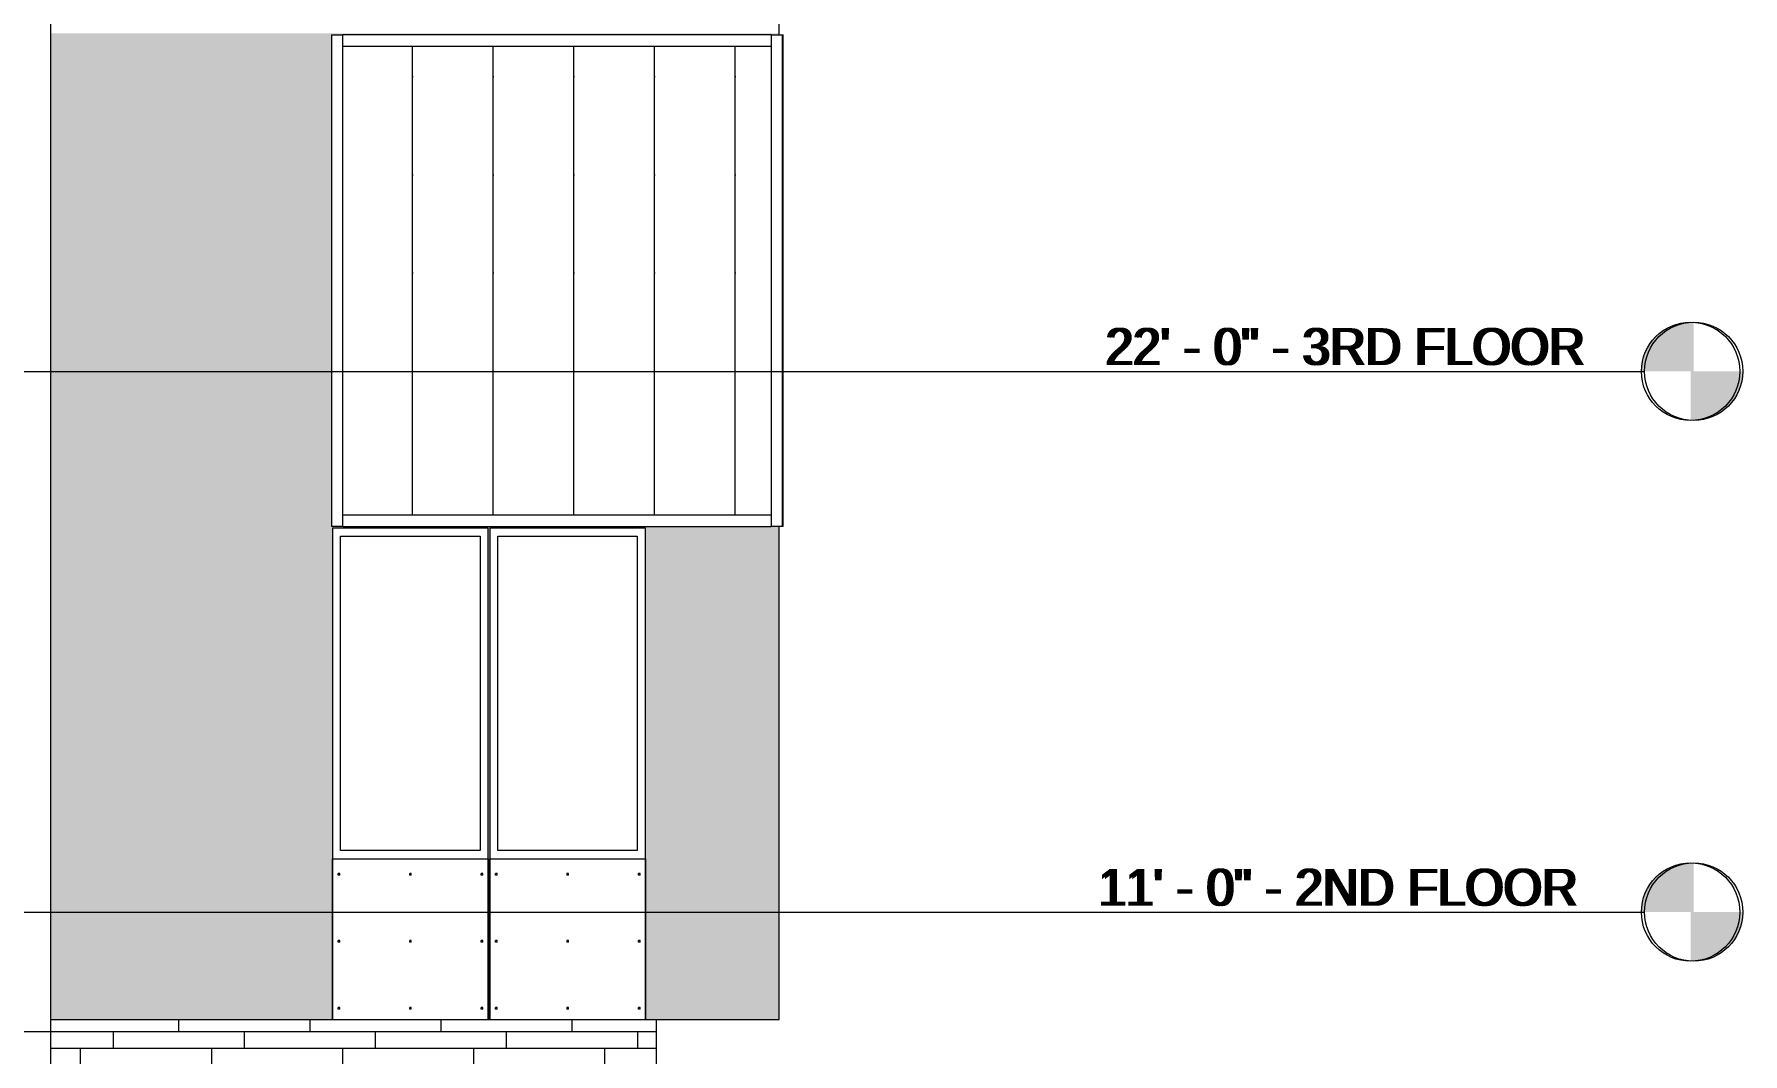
# Model space of a CAD drawing. Header units: inches. Extents: x -4169 to 1533, y -251 to 585.
# Drawn here: x -2249.7 to -1832.7, y 97.4 to 346.3 of the extents above; entities that cross this region are included whole.
import ezdxf

# ---------------------------------------------------------------- set-up
doc = ezdxf.new("R2010")
doc.units = ezdxf.units.IN
doc.header["$MEASUREMENT"] = 0
doc.linetypes.add('Grid Line 1_2_', pattern=[0.875, 0.5, -0.125, 0.125, -0.125])
for name, color, linetype, lineweight in [('0-1', 7, 'Continuous', 5), ('0-2', 165, 'Continuous', 5), ('A-FLOR-LEVL', 51, 'Continuous', 9), ('A-FLOR-LEVL-1', 51, 'Grid Line 1_2_', 9), ('A-FLOR-LEVL-2', 147, 'Continuous', 9), ('A-GENM', 5, 'Continuous', 9), ('A-GLAZ-CWMG', 51, 'Continuous', 9), ('A-WALL', 113, 'Continuous', 13), ('A-WALL-PATT-1', 111, 'Continuous', 9)]:
    doc.layers.add(name, color=color, linetype=linetype, lineweight=lineweight)
doc.styles.add('Century Gothic', font='ufonts.com_century-gothic.ttf', dxfattribs={"height": 9})

# ---------------------------------------------------------------- blocks, each defined once
blk = doc.blocks.new('Level - Level Head - Circle-V48-BUILDING ELEVATION - WEST')
at = {"layer": 'A-FLOR-LEVL'}
h = blk.add_hatch(color=256, dxfattribs=at)
edge = h.paths.add_edge_path(flags=0)
edge.add_line((-1844.66, 0), (-1856.66, 0))
edge.add_arc((-1844.66, 0), 12, 90, 180, ccw=False)
edge.add_line((-1844.66, 12), (-1844.66, 0))
h = blk.add_hatch(color=256, dxfattribs=at)
edge = h.paths.add_edge_path(flags=0)
edge.add_line((-1844.66, -12), (-1844.66, 0))
edge.add_line((-1844.66, 0), (-1832.66, 0))
edge.add_arc((-1844.66, 0), 12, 270, 360, ccw=False)
at = {"layer": 'A-FLOR-LEVL-2'}
blk.add_circle((-1844.66, 0), 12, dxfattribs=at)
blk = doc.blocks.new('CTR - 2nd Phase_rvt-1-BUILDING ELEVATION - WEST')
at = {"layer": 'A-FLOR-LEVL-1'}
for p, q in [((-4168.71, 264), (-1856.66, 264)), ((-4168.71, 132), (-1856.66, 132))]:
    blk.add_line(p, q, dxfattribs=at)
at = {"layer": '0-2'}
for p in [(0, 264), (0, 132)]:
    blk.add_blockref('Level - Level Head - Circle-V48-BUILDING ELEVATION - WEST', p, dxfattribs=at)
at = {"layer": 'A-FLOR-LEVL', "char_height": 9, "attachment_point": 1, "style": 'Century Gothic'}
for s, insert, width in [('22\' - 0" - 3RD FLOOR', (-1987.78, 274.55), 145.137), ('11\' - 0" - 2ND FLOOR', (-1989.52, 142.55), 147.258)]:
    blk.add_mtext(s, dxfattribs=dict(at, insert=insert, width=width))
blk = doc.blocks.new('CTR - 1st Phase - Common Walls_rvt-1-BUILDING ELEVATION - WEST')
at = {"layer": 'A-FLOR-LEVL-1'}
for p, q in [((-4168.71, 264), (-1856.66, 264)), ((-4168.71, 132), (-1856.66, 132))]:
    blk.add_line(p, q, dxfattribs=at)
at = {"layer": '0-2'}
for p in [(0, 264), (0, 132)]:
    blk.add_blockref('Level - Level Head - Circle-V48-BUILDING ELEVATION - WEST', p, dxfattribs=at)
at = {"layer": 'A-FLOR-LEVL', "char_height": 9, "attachment_point": 1, "style": 'Century Gothic'}
for s, insert, width in [('22\' - 0" - 3RD FLOOR', (-1987.78, 274.55), 145.137), ('11\' - 0" - 2ND FLOOR', (-1989.52, 142.55), 147.258)]:
    blk.add_mtext(s, dxfattribs=dict(at, insert=insert, width=width))
blk = doc.blocks.new('Rectangular Mullion - Profile_Polycarbonate_Upper and left-1940140-BUILDING ELEVATION - WEST')
at = {"layer": 'A-GLAZ-CWMG'}
for p, q in [((-2174.37, 343.38), (-2174.37, 346.12)), ((-2069.86, 346.12), (-2174.37, 346.12)), ((-2174.37, 343.38), (-2069.86, 343.38)), ((-2069.86, 346.12), (-2069.86, 343.38))]:
    blk.add_line(p, q, dxfattribs=at)
blk = doc.blocks.new('Rectangular Mullion - Profile_Polycarbonate_Lower-1940141-BUILDING ELEVATION - WEST')
at = {"layer": 'A-GLAZ-CWMG'}
for p, q in [((-2174.37, 226.12), (-2174.37, 228.87)), ((-2069.86, 228.87), (-2174.37, 228.87)), ((-2174.37, 226.12), (-2069.86, 226.12)), ((-2069.86, 228.87), (-2069.86, 226.12))]:
    blk.add_line(p, q, dxfattribs=at)
blk = doc.blocks.new('Rectangular Mullion - Profile_Polycarbonate_Upper and left-1739822-BUILDING ELEVATION - WEST')
at = {"layer": 'A-GLAZ-CWMG'}
for p, q in [((-2069.86, 346.12), (-2067.11, 346.12)), ((-2069.86, 346.12), (-2069.86, 226.12)), ((-2067.11, 226.12), (-2067.11, 346.12)), ((-2067.11, 226.12), (-2069.86, 226.12))]:
    blk.add_line(p, q, dxfattribs=at)
blk = doc.blocks.new('Rectangular Mullion - Profile_Polycarbonate_right-1739823-BUILDING ELEVATION - WEST')
at = {"layer": 'A-GLAZ-CWMG'}
for p, q in [((-2177.12, 346.12), (-2174.37, 346.12)), ((-2177.12, 346.12), (-2177.12, 226.12)), ((-2174.37, 226.12), (-2174.37, 346.12)), ((-2174.37, 226.12), (-2177.12, 226.12))]:
    blk.add_line(p, q, dxfattribs=at)
blk = doc.blocks.new('_THE_ WINDOW _ DOOR - Window - 2nd _ 3rd Floors-1942383-BUILDING ELEVATION - WEST')
at = {"layer": 'A-GENM'}
h = blk.add_hatch(dxfattribs=at)
h.set_pattern_fill('FP_15', color=256, style=0, pattern_type=2)
h.set_pattern_definition([(180, (-2409.08, 283.55), (38.4, 120.38), [0.392, -38.007]), (180, (-2409.08, 283.95), (38.4, 120.38), [0.392, -38.007]), (180, (-2409.08, 299.91), (38.4, 120.38), [0.392, -38.007]), (180, (-2409.08, 300.3), (38.4, 120.38), [0.392, -38.007]), (180, (-2409.08, 316.27), (38.4, 120.38), [0.392, -38.007]), (180, (-2409.08, 316.66), (38.4, 120.38), [0.392, -38.007]), (180, (-2409.08, 332.62), (38.4, 120.38), [0.392, -38.007]), (180, (-2409.08, 333.02), (38.4, 120.38), [0.392, -38.007]), (180, (-2409.08, 348.98), (38.4, 120.38), [0.392, -38.007]), (180, (-2409.08, 349.38), (38.4, 120.38), [0.392, -38.007]), (180, (-2409.08, 365.34), (38.4, 120.38), [0.392, -38.007]), (180, (-2409.08, 365.73), (38.4, 120.375), [0.392, -38.007]), (180, (-2409.08, 381.7), (38.4, 120.375), [0.392, -38.007]), (180, (-2409.08, 382.09), (38.4, 120.375), [0.392, -38.007]), (180, (-2409.08, 398.05), (38.4, 120.375), [0.392, -38.007]), (180, (-2409.08, 398.45), (38.4, 120.375), [0.392, -38.007]), (180, (-2426.53, 283.55), (38.4, 120.38), [0.392, -38.007]), (180, (-2426.53, 283.95), (38.4, 120.38), [0.392, -38.007]), (180, (-2426.53, 299.91), (38.4, 120.38), [0.392, -38.007]), (180, (-2426.53, 300.3), (38.4, 120.38), [0.392, -38.007]), (180, (-2426.53, 316.27), (38.4, 120.38), [0.392, -38.007]), (180, (-2426.53, 316.66), (38.4, 120.38), [0.392, -38.007]), (180, (-2426.53, 332.62), (38.4, 120.38), [0.392, -38.007]), (180, (-2426.53, 333.02), (38.4, 120.38), [0.392, -38.007]), (180, (-2426.53, 348.98), (38.4, 120.38), [0.392, -38.007]), (180, (-2426.53, 349.38), (38.4, 120.38), [0.392, -38.007]), (180, (-2426.53, 365.34), (38.4, 120.375), [0.392, -38.007]), (180, (-2426.53, 365.73), (38.4, 120.375), [0.392, -38.007]), (180, (-2426.53, 381.7), (38.4, 120.375), [0.392, -38.007]), (180, (-2426.53, 382.09), (38.4, 120.375), [0.392, -38.007]), (180, (-2426.53, 398.05), (38.4, 120.375), [0.392, -38.007]), (180, (-2426.53, 398.45), (38.4, 120.375), [0.392, -38.007]), (180, (-2443.98, 283.55), (38.4, 120.38), [0.392, -38.007]), (180, (-2443.98, 283.95), (38.4, 120.38), [0.392, -38.007]), (180, (-2443.98, 299.91), (38.4, 120.38), [0.392, -38.007]), (180, (-2443.98, 300.3), (38.4, 120.38), [0.392, -38.007]), (180, (-2443.98, 316.27), (38.4, 120.38), [0.392, -38.007]), (180, (-2443.98, 316.66), (38.4, 120.38), [0.392, -38.007]), (180, (-2443.98, 332.62), (38.4, 120.38), [0.392, -38.007]), (180, (-2443.98, 333.02), (38.4, 120.38), [0.392, -38.007]), (180, (-2443.98, 348.98), (38.4, 120.38), [0.392, -38.007]), (180, (-2443.98, 349.38), (38.4, 120.38), [0.392, -38.007]), (180, (-2443.98, 365.34), (38.4, 120.375), [0.392, -38.007]), (180, (-2443.98, 365.73), (38.4, 120.375), [0.392, -38.007]), (180, (-2443.98, 381.7), (38.4, 120.375), [0.392, -38.007]), (180, (-2443.98, 382.09), (38.4, 120.375), [0.392, -38.007]), (180, (-2443.98, 398.05), (38.4, 120.375), [0.392, -38.007]), (180, (-2443.98, 398.45), (38.4, 120.375), [0.392, -38.007]), (90, (-2407.336, 281), (38.4, -2e-15), [120, -0.375]), (90, (-2407.71, 281), (38.4, -2e-15), [120, -0.375]), (90, (-2409.077, 283.554), (38.4, -2e-15), [0.392, -119.982]), (90, (-2409.077, 299.91), (38.4, -2e-15), [0.392, -119.982]), (90, (-2409.077, 316.268), (38.4, -2e-15), [0.392, -119.982]), (90, (-2409.077, 332.625), (38.4, -2e-15), [0.392, -119.982]), (90, (-2409.077, 348.982), (38.4, -2e-15), [0.392, -119.982]), (90, (-2409.077, 365.34), (38.4, -2e-15), [0.392, -119.982]), (90, (-2409.077, 381.697), (38.4, -2e-15), [0.393, -119.983]), (90, (-2409.077, 398.054), (38.4, -2e-15), [0.392, -119.982]), (90, (-2409.47, 283.554), (38.4, -2e-15), [0.392, -119.982]), (90, (-2409.47, 299.91), (38.4, -2e-15), [0.392, -119.982]), (90, (-2409.47, 316.268), (38.4, -2e-15), [0.392, -119.982]), (90, (-2409.47, 332.625), (38.4, -2e-15), [0.392, -119.982]), (90, (-2409.47, 348.982), (38.4, -2e-15), [0.392, -119.982]), (90, (-2409.47, 365.34), (38.4, -2e-15), [0.392, -119.982]), (90, (-2409.47, 381.697), (38.4, -2e-15), [0.393, -119.983]), (90, (-2409.47, 398.054), (38.4, -2e-15), [0.392, -119.982]), (90, (-2426.527, 283.554), (38.4, -2e-15), [0.392, -119.982]), (90, (-2426.527, 299.91), (38.4, -2e-15), [0.392, -119.982]), (90, (-2426.527, 316.268), (38.4, -2e-15), [0.392, -119.982]), (90, (-2426.527, 332.625), (38.4, -2e-15), [0.392, -119.982]), (90, (-2426.527, 348.982), (38.4, -2e-15), [0.392, -119.982]), (90, (-2426.527, 365.34), (38.4, -2e-15), [0.392, -119.982]), (90, (-2426.527, 381.697), (38.4, -2e-15), [0.393, -119.983]), (90, (-2426.527, 398.054), (38.4, -2e-15), [0.392, -119.982]), (90, (-2426.92, 283.554), (38.4, -2e-15), [0.392, -119.982]), (90, (-2426.92, 299.91), (38.4, -2e-15), [0.392, -119.982]), (90, (-2426.92, 316.268), (38.4, -2e-15), [0.392, -119.982]), (90, (-2426.92, 332.625), (38.4, -2e-15), [0.392, -119.982]), (90, (-2426.92, 348.982), (38.4, -2e-15), [0.392, -119.982]), (90, (-2426.92, 365.34), (38.4, -2e-15), [0.392, -119.982]), (90, (-2426.92, 381.697), (38.4, -2e-15), [0.393, -119.983]), (90, (-2426.92, 398.054), (38.4, -2e-15), [0.392, -119.982]), (90, (-2443.977, 283.554), (38.4, -2e-15), [0.392, -119.982]), (90, (-2443.977, 299.91), (38.4, -2e-15), [0.392, -119.982]), (90, (-2443.977, 316.268), (38.4, -2e-15), [0.392, -119.982]), (90, (-2443.977, 332.625), (38.4, -2e-15), [0.392, -119.982]), (90, (-2443.977, 348.982), (38.4, -2e-15), [0.392, -119.982]), (90, (-2443.977, 365.34), (38.4, -2e-15), [0.392, -119.982]), (90, (-2443.977, 381.697), (38.4, -2e-15), [0.393, -119.983]), (90, (-2443.977, 398.054), (38.4, -2e-15), [0.392, -119.982]), (90, (-2444.37, 283.554), (38.4, -2e-15), [0.392, -119.982]), (90, (-2444.37, 299.91), (38.4, -2e-15), [0.392, -119.982]), (90, (-2444.37, 316.268), (38.4, -2e-15), [0.392, -119.982]), (90, (-2444.37, 332.625), (38.4, -2e-15), [0.392, -119.982]), (90, (-2444.37, 348.982), (38.4, -2e-15), [0.392, -119.982]), (90, (-2444.37, 365.34), (38.4, -2e-15), [0.392, -119.982]), (90, (-2444.37, 381.697), (38.4, -2e-15), [0.393, -119.983]), (90, (-2444.37, 398.054), (38.4, -2e-15), [0.392, -119.982]), (0, (-2445.74, 280.62), (38.4, 120.38), [38.025, -0.375]), (0, (-2445.74, 281), (38.4, 120.38), [38.025, -0.375])])
h.paths.add_polyline_path([(-2405.34, 226.12), (-2369.31, 226.12), (-2369.31, 265.37), (-2407.34, 265.37), (-2407.34, 226.12)], flags=0)
for p, q in [((-2407.34, 346.12), (-2407.34, 265.37)), ((-2369.31, 346.12), (-2407.34, 346.12)), ((-2405.34, 344.12), (-2371.31, 344.12)), ((-2405.34, 267.37), (-2405.34, 344.12)), ((-2371.31, 344.12), (-2371.31, 267.37)), ((-2369.31, 265.37), (-2369.31, 346.12)), ((-2371.31, 267.37), (-2405.34, 267.37)), ((-2407.34, 265.37), (-2407.34, 226.12)), ((-2407.34, 265.37), (-2369.31, 265.37)), ((-2369.31, 226.12), (-2369.31, 265.37)), ((-2407.34, 226.12), (-2369.31, 226.12))]:
    blk.add_line(p, q, dxfattribs=at)
blk = doc.blocks.new('077123 - Manufactured Gutters and Downspouts - 077123 - Manufactured Gutters and Downspouts-V14-BUILDING ELEVATION - WEST')
at = {"layer": 'A-GENM'}
for p, q in [((-2226.56, 413.51), (-2205.05, 413.51)), ((-2226.56, 413.51), (-2226.56, 395.11)), ((-2205.05, 413.51), (-2205.05, 395.11)), ((-2226.56, 395.11), (-2223.21, 384.1)), ((-2205.05, 395.11), (-2226.56, 395.11)), ((-2205.05, 395.11), (-2208.4, 384.1)), ((-2208.4, 384.1), (-2223.21, 384.1)), ((-2219.81, 384.1), (-2219.81, 371.1)), ((-2211.81, 365.5), (-2211.81, 384.1)), ((-2219.81, 371.1), (-2253.74, 358.75)), ((-2245.74, 353.15), (-2211.81, 365.5)), ((-2253.74, 358.75), (-2253.74, 353.15)), ((-2253.74, 102.78), (-2253.74, 353.15)), ((-2245.74, 353.15), (-2253.74, 353.15)), ((-2253.74, 353.15), (-2245.74, 353.15)), ((-2245.74, 353.15), (-2245.74, 102.78)), ((-2253.74, 91.91), (-2253.74, 102.78)), ((-2245.74, 102.78), (-2253.74, 102.78)), ((-2245.74, 102.78), (-2245.74, 91.91)), ((-2253.74, 36), (-2253.74, 91.91)), ((-2245.74, 91.91), (-2253.74, 91.91)), ((-2245.74, 91.91), (-2245.74, 36))]:
    blk.add_line(p, q, dxfattribs=at)
blk = doc.blocks.new('Rectangular Mullion - Profile_Polycarbonate_Upper and left-1741240-BUILDING ELEVATION - WEST')
at = {"layer": 'A-GLAZ-CWMG'}
for p, q in [((-2067.11, 346.12), (-2066.92, 346.12)), ((-2066.92, 226.12), (-2066.92, 346.12)), ((-2066.92, 226.12), (-2067.11, 226.12))]:
    blk.add_line(p, q, dxfattribs=at)
blk = doc.blocks.new('Level - Level Head - Circle-50818-BUILDING ELEVATION - WEST')
at = {"layer": 'A-FLOR-LEVL'}
h = blk.add_hatch(color=256, dxfattribs=at)
edge = h.paths.add_edge_path(flags=0)
edge.add_line((-1845.41, 0), (-1857.41, 0))
edge.add_arc((-1845.41, 0), 12, 90, 180, ccw=False)
edge.add_line((-1845.41, 12), (-1845.41, 0))
h = blk.add_hatch(color=256, dxfattribs=at)
edge = h.paths.add_edge_path(flags=0)
edge.add_line((-1845.41, -12), (-1845.41, 0))
edge.add_line((-1845.41, 0), (-1833.41, 0))
edge.add_arc((-1845.41, 0), 12, 270, 360, ccw=False)
blk.add_circle((-1845.41, 0), 12, dxfattribs=at)

msp = doc.modelspace()

# ---------------------------------------------------------------- hatches: boundary and pattern name
at = {"layer": 'A-WALL-PATT-1'}
h = msp.add_hatch(dxfattribs=at)
h.set_pattern_fill('FP_1', color=256, style=0, pattern_type=2)
h.set_pattern_definition([(0, (-3865.17, 108.3), (-38.4, 120.375), [0.392, -38.007]), (0, (-3865.17, 108.7), (-38.4, 120.375), [0.392, -38.007]), (0, (-3865.17, 124.66), (-38.4, 120.375), [0.392, -38.007]), (0, (-3865.17, 125.05), (-38.4, 120.375), [0.392, -38.007]), (0, (-3865.17, 141.02), (-38.4, 120.375), [0.392, -38.007]), (0, (-3865.17, 141.41), (-38.4, 120.375), [0.392, -38.007]), (0, (-3865.17, 157.38), (-38.4, 120.375), [0.392, -38.007]), (0, (-3865.17, 157.77), (-38.4, 120.375), [0.392, -38.007]), (0, (-3865.17, 173.73), (-38.4, 120.375), [0.392, -38.007]), (0, (-3865.17, 174.12), (-38.4, 120.375), [0.392, -38.007]), (0, (-3865.17, 190.09), (-38.4, 120.375), [0.392, -38.007]), (0, (-3865.17, 190.48), (-38.4, 120.375), [0.392, -38.007]), (0, (-3865.17, 206.45), (-38.4, 120.375), [0.392, -38.007]), (0, (-3865.17, 206.84), (-38.4, 120.375), [0.392, -38.007]), (0, (-3865.17, 222.8), (-38.4, 120.375), [0.392, -38.007]), (0, (-3865.17, 223.2), (-38.4, 120.375), [0.392, -38.007]), (0, (-3847.72, 108.3), (-38.4, 120.375), [0.392, -38.007]), (0, (-3847.72, 108.7), (-38.4, 120.375), [0.392, -38.007]), (0, (-3847.72, 124.66), (-38.4, 120.375), [0.392, -38.007]), (0, (-3847.72, 125.05), (-38.4, 120.375), [0.392, -38.007]), (0, (-3847.72, 141.02), (-38.4, 120.375), [0.392, -38.007]), (0, (-3847.72, 141.41), (-38.4, 120.375), [0.392, -38.007]), (0, (-3847.72, 157.38), (-38.4, 120.375), [0.392, -38.007]), (0, (-3847.72, 157.77), (-38.4, 120.375), [0.392, -38.007]), (0, (-3847.72, 173.73), (-38.4, 120.375), [0.392, -38.007]), (0, (-3847.72, 174.12), (-38.4, 120.375), [0.392, -38.007]), (0, (-3847.72, 190.09), (-38.4, 120.375), [0.392, -38.007]), (0, (-3847.72, 190.48), (-38.4, 120.375), [0.392, -38.007]), (0, (-3847.72, 206.45), (-38.4, 120.375), [0.392, -38.007]), (0, (-3847.72, 206.84), (-38.4, 120.375), [0.392, -38.007]), (0, (-3847.72, 222.8), (-38.4, 120.375), [0.392, -38.007]), (0, (-3847.72, 223.2), (-38.4, 120.375), [0.392, -38.007]), (0, (-3830.27, 108.3), (-38.4, 120.375), [0.392, -38.007]), (0, (-3830.27, 108.7), (-38.4, 120.375), [0.392, -38.007]), (0, (-3830.27, 124.66), (-38.4, 120.375), [0.392, -38.007]), (0, (-3830.27, 125.05), (-38.4, 120.375), [0.392, -38.007]), (0, (-3830.27, 141.02), (-38.4, 120.375), [0.392, -38.007]), (0, (-3830.27, 141.41), (-38.4, 120.375), [0.392, -38.007]), (0, (-3830.27, 157.38), (-38.4, 120.375), [0.392, -38.007]), (0, (-3830.27, 157.77), (-38.4, 120.375), [0.392, -38.007]), (0, (-3830.27, 173.73), (-38.4, 120.375), [0.392, -38.007]), (0, (-3830.27, 174.12), (-38.4, 120.375), [0.392, -38.007]), (0, (-3830.27, 190.09), (-38.4, 120.375), [0.392, -38.007]), (0, (-3830.27, 190.48), (-38.4, 120.375), [0.392, -38.007]), (0, (-3830.27, 206.45), (-38.4, 120.375), [0.392, -38.007]), (0, (-3830.27, 206.84), (-38.4, 120.375), [0.392, -38.007]), (0, (-3830.27, 222.8), (-38.4, 120.375), [0.392, -38.007]), (0, (-3830.27, 223.2), (-38.4, 120.375), [0.392, -38.007]), (90, (-3866.91, 105.75), (-38.4, 2e-15), [120, -0.375]), (90, (-3866.536, 105.75), (-38.4, 2e-15), [120, -0.375]), (90, (-3865.17, 108.304), (-38.4, 2e-15), [0.392, -119.982]), (90, (-3865.17, 124.66), (-38.4, 2e-15), [0.392, -119.982]), (90, (-3865.17, 141.018), (-38.4, 2e-15), [0.392, -119.982]), (90, (-3865.17, 157.375), (-38.4, 2e-15), [0.392, -119.982]), (90, (-3865.17, 173.732), (-38.4, 2e-15), [0.392, -119.982]), (90, (-3865.17, 190.09), (-38.4, 2e-15), [0.393, -119.983]), (90, (-3865.17, 206.447), (-38.4, 2e-15), [0.392, -119.982]), (90, (-3865.17, 222.804), (-38.4, 2e-15), [0.392, -119.982]), (90, (-3864.777, 108.304), (-38.4, 2e-15), [0.392, -119.982]), (90, (-3864.777, 124.66), (-38.4, 2e-15), [0.392, -119.982]), (90, (-3864.777, 141.018), (-38.4, 2e-15), [0.392, -119.982]), (90, (-3864.777, 157.375), (-38.4, 2e-15), [0.392, -119.982]), (90, (-3864.777, 173.732), (-38.4, 2e-15), [0.392, -119.982]), (90, (-3864.777, 190.09), (-38.4, 2e-15), [0.393, -119.983]), (90, (-3864.777, 206.447), (-38.4, 2e-15), [0.392, -119.982]), (90, (-3864.777, 222.804), (-38.4, 2e-15), [0.392, -119.982]), (90, (-3847.72, 108.304), (-38.4, 2e-15), [0.392, -119.982]), (90, (-3847.72, 124.66), (-38.4, 2e-15), [0.392, -119.982]), (90, (-3847.72, 141.018), (-38.4, 2e-15), [0.392, -119.982]), (90, (-3847.72, 157.375), (-38.4, 2e-15), [0.392, -119.982]), (90, (-3847.72, 173.732), (-38.4, 2e-15), [0.392, -119.982]), (90, (-3847.72, 190.09), (-38.4, 2e-15), [0.393, -119.983]), (90, (-3847.72, 206.447), (-38.4, 2e-15), [0.392, -119.982]), (90, (-3847.72, 222.804), (-38.4, 2e-15), [0.392, -119.982]), (90, (-3847.327, 108.304), (-38.4, 2e-15), [0.392, -119.982]), (90, (-3847.327, 124.66), (-38.4, 2e-15), [0.392, -119.982]), (90, (-3847.327, 141.018), (-38.4, 2e-15), [0.392, -119.982]), (90, (-3847.327, 157.375), (-38.4, 2e-15), [0.392, -119.982]), (90, (-3847.327, 173.732), (-38.4, 2e-15), [0.392, -119.982]), (90, (-3847.327, 190.09), (-38.4, 2e-15), [0.393, -119.983]), (90, (-3847.327, 206.447), (-38.4, 2e-15), [0.392, -119.982]), (90, (-3847.327, 222.804), (-38.4, 2e-15), [0.392, -119.982]), (90, (-3830.27, 108.304), (-38.4, 2e-15), [0.392, -119.982]), (90, (-3830.27, 124.66), (-38.4, 2e-15), [0.392, -119.982]), (90, (-3830.27, 141.018), (-38.4, 2e-15), [0.392, -119.982]), (90, (-3830.27, 157.375), (-38.4, 2e-15), [0.392, -119.982]), (90, (-3830.27, 173.732), (-38.4, 2e-15), [0.392, -119.982]), (90, (-3830.27, 190.09), (-38.4, 2e-15), [0.393, -119.983]), (90, (-3830.27, 206.447), (-38.4, 2e-15), [0.392, -119.982]), (90, (-3830.27, 222.804), (-38.4, 2e-15), [0.392, -119.982]), (90, (-3829.877, 108.304), (-38.4, 2e-15), [0.392, -119.982]), (90, (-3829.877, 124.66), (-38.4, 2e-15), [0.392, -119.982]), (90, (-3829.877, 141.018), (-38.4, 2e-15), [0.392, -119.982]), (90, (-3829.877, 157.375), (-38.4, 2e-15), [0.392, -119.982]), (90, (-3829.877, 173.732), (-38.4, 2e-15), [0.392, -119.982]), (90, (-3829.877, 190.09), (-38.4, 2e-15), [0.393, -119.983]), (90, (-3829.877, 206.447), (-38.4, 2e-15), [0.392, -119.982]), (90, (-3829.877, 222.804), (-38.4, 2e-15), [0.392, -119.982]), (180, (-3828.51, 105.38), (-38.4, 120.375), [38.025, -0.375]), (180, (-3828.51, 105.75), (-38.4, 120.375), [38.025, -0.375])])
h.paths.add_polyline_path([(-3851.85, 105.75), (-3828.14, 105.75), (-3828.14, 225.75), (-3790.11, 225.75), (-3790.11, 105.75), (-3721.12, 105.75), (-3721.12, 346.5), (-3851.85, 346.5), (-3851.85, 346.12), (-3751.71, 346.12), (-3751.71, 226.12), (-3851.85, 226.12), (-3851.85, 106.47)], flags=0)
h.paths.add_polyline_path([(-3021.74, 105.75), (-3021.74, 225.75), (-2983.71, 225.75), (-2983.71, 105.75), (-2906.54, 105.75), (-2906.54, 225.75), (-2868.51, 225.75), (-2868.51, 105.75), (-2868.14, 105.75), (-2868.14, 225.75), (-2830.11, 225.75), (-2830.11, 105.75), (-2799.71, 105.75), (-2799.71, 346.5), (-3098.91, 346.5), (-3098.91, 105.75), (-3060.14, 105.75), (-3060.14, 225.75), (-3022.11, 225.75), (-3022.11, 105.75)], flags=0)
h.paths.add_polyline_path([(-3136.94, 105.75), (-3136.94, 225.75), (-3106.91, 225.75), (-3106.91, 226.12), (-3136.94, 226.12), (-3136.94, 346.12), (-3106.91, 346.16), (-3106.91, 346.5), (-3406.11, 346.5), (-3406.11, 105.75), (-3405.74, 105.75), (-3405.74, 225.75), (-3367.71, 225.75), (-3367.71, 105.75), (-3290.54, 105.75), (-3290.54, 225.75), (-3252.51, 225.75), (-3252.51, 174), (-3252.14, 174), (-3252.14, 225.75), (-3214.11, 225.75), (-3214.11, 174), (-3175.52, 174), (-3175.52, 105.75), (-3175.34, 105.75), (-3175.34, 225.75), (-3137.31, 225.75), (-3137.31, 105.75)], flags=0)
h.paths.add_polyline_path([(-2791.71, 105.75), (-2752.94, 105.75), (-2752.94, 225.75), (-2714.91, 225.75), (-2714.91, 105.75), (-2714.54, 105.75), (-2714.54, 225.75), (-2676.51, 225.75), (-2676.51, 105.75), (-2637.92, 105.75), (-2637.92, 226.12), (-2522.72, 226.12), (-2522.72, 105.75), (-2492.14, 105.75), (-2492.14, 346.5), (-2791.71, 346.5), (-2791.71, 106.47)], flags=0)
h.paths.add_polyline_path([(-3636.51, 105.75), (-3597.74, 105.75), (-3597.74, 225.75), (-3559.71, 225.75), (-3559.71, 105.75), (-3414.11, 105.79), (-3414.11, 346.5), (-3713.12, 346.5), (-3713.12, 105.75), (-3674.54, 105.75), (-3674.54, 225.75), (-3636.51, 225.75), (-3636.51, 106.47)], flags=0)
h.paths.add_polyline_path([(-2368.75, 105.75), (-2368.75, 174), (-2330.54, 174), (-2330.54, 225.75), (-2292.51, 225.75), (-2292.51, 174), (-2292.14, 174), (-2292.14, 225.75), (-2254.11, 225.75), (-2254.11, 174), (-2253.92, 174), (-2253.92, 105.75), (-2253.74, 105.75), (-2253.74, 346.5), (-2484.14, 346.5), (-2484.14, 346.12), (-2446.11, 346.12), (-2446.11, 226.12), (-2484.14, 226.12), (-2484.14, 225.75), (-2446.11, 225.75), (-2446.11, 105.75), (-2445.36, 105.75), (-2445.36, 225.75), (-2407.34, 225.75), (-2407.34, 105.75)], flags=0)
h.paths.add_polyline_path([(-2085.81, 105.75), (-2067.92, 105.75), (-2067.92, 226.12), (-2177.12, 226.12), (-2177.12, 346.12), (-2067.92, 346.12), (-2067.92, 346.5), (-2245.74, 346.5), (-2245.74, 105.75), (-2176.94, 105.75), (-2176.94, 225.75), (-2138.91, 225.75), (-2138.91, 105.75), (-2138.54, 105.75), (-2138.54, 225.75), (-2100.51, 225.75), (-2100.51, 105.75)], flags=0)
h.paths.add_polyline_path([(-3520.94, 106.12), (-3520.94, 346.12), (-3482.91, 346.12), (-3482.91, 106.12)], flags=0)
h.paths.add_polyline_path([(-3175.34, 226.12), (-3175.34, 346.12), (-3137.31, 346.12), (-3137.31, 226.12), (-3145.11, 226.12)], flags=0)
h.paths.add_polyline_path([(-3444.51, 226.12), (-3482.54, 226.12), (-3482.54, 346.12), (-3444.51, 346.12), (-3444.51, 265.37)], flags=0)
h.paths.add_polyline_path([(-2904.54, 226.12), (-2906.54, 226.12), (-2906.54, 346.12), (-2868.51, 346.12), (-2868.51, 226.12), (-2880.29, 226.12)], flags=0)
h.paths.add_polyline_path([(-3213.74, 226.12), (-3213.74, 346.12), (-3175.71, 346.12), (-3175.71, 226.12), (-3211.32, 226.12)], flags=0)
h.paths.add_polyline_path([(-3367.71, 226.12), (-3405.74, 226.12), (-3405.74, 346.12), (-3367.71, 346.12), (-3367.71, 265.37)], flags=0)
h.paths.add_polyline_path([(-2406.96, 226.12), (-2407.34, 226.12), (-2407.34, 346.12), (-2369.31, 346.12), (-2369.31, 226.12)], flags=0)
h.paths.add_polyline_path([(-3597.74, 226.12), (-3597.74, 346.12), (-3559.71, 346.12), (-3559.71, 226.12), (-3561.71, 226.12)], flags=0)
h.paths.add_polyline_path([(-3214.11, 226.12), (-3252.14, 226.12), (-3252.14, 346.12), (-3214.11, 346.12), (-3214.11, 232.63)], flags=0)
h.paths.add_polyline_path([(-3060.51, 226.12), (-3098.54, 226.12), (-3098.54, 346.12), (-3060.51, 346.12), (-3060.51, 265.37)], flags=0)
h.paths.add_polyline_path([(-2681.67, 226.12), (-2791.15, 226.12), (-2791.15, 306), (-2752.94, 306), (-2752.94, 346.12), (-2714.91, 346.12), (-2714.91, 306), (-2714.54, 306), (-2714.54, 346.12), (-2676.51, 346.12), (-2676.51, 306), (-2676.32, 306), (-2676.32, 226.12), (-2680.57, 226.12)], flags=0)
h.paths.add_polyline_path([(-3708.5, 226.12), (-3712.75, 226.12), (-3712.75, 346.12), (-3674.72, 346.12), (-3674.72, 306), (-3674.54, 306), (-3674.54, 346.12), (-3636.51, 346.12), (-3636.51, 306), (-3597.92, 306), (-3597.92, 226.12), (-3674.76, 226.12)], flags=0)
h.paths.add_polyline_path([(-2830.11, 226.12), (-2868.14, 226.12), (-2868.14, 346.12), (-2830.11, 346.12), (-2830.11, 261.75)], flags=0)
h.paths.add_polyline_path([(-2290.14, 226.12), (-2292.14, 226.12), (-2292.14, 346.12), (-2254.11, 346.12), (-2254.11, 226.12), (-2284.43, 226.12)], flags=0)
h.paths.add_polyline_path([(-2292.51, 226.12), (-2330.54, 226.12), (-2330.54, 346.12), (-2292.51, 346.12), (-2292.51, 232.63)], flags=0)
h.paths.add_polyline_path([(-3059.2, 226.12), (-3059.95, 226.12), (-3059.95, 306), (-3021.74, 306), (-3021.74, 346.12), (-2983.71, 346.12), (-2983.71, 306), (-2945.12, 306), (-2945.12, 226.12), (-3055.7, 226.12)], flags=0)
h = msp.add_hatch(dxfattribs=at)
h.set_pattern_fill('FP_20', color=256, style=0, pattern_type=2)
h.set_pattern_definition([(90, (-2157.376, 264), (-19.685, 1e-15), [24, 0, 0, 0])])
h.paths.add_polyline_path([(-2069.86, 228.87), (-2069.86, 343.38), (-2174.37, 343.38), (-2174.37, 228.87), (-2085.81, 228.87)], flags=0)
h = msp.add_hatch(dxfattribs=at)
h.set_pattern_fill('FP_26', color=256, style=0, pattern_type=2)
h.set_pattern_definition([(0, (-2518.411, -29.2), (0, 4), []), (90, (-2518.411, -29.2), (-8, 8), [4, -28]), (90, (-2502.411, -25.2), (-8, 8), [4, -28])])
h.paths.add_polyline_path([(-2518.41, 0.25), (-2492.14, 0.25), (-2492.14, 105.75), (-2518.41, 105.75), (-2518.41, 22.36)], flags=0)
h.paths.add_polyline_path([(-2482.35, 0.25), (-2369.12, 0.25), (-2369.12, 1), (-2349.55, 1), (-2349.55, 85.37), (-2273.5, 85.37), (-2273.5, 1), (-2255.96, 1), (-2255.96, 36), (-2253.74, 36), (-2253.74, 105.75), (-2484.14, 105.75), (-2484.14, 85.37), (-2446.3, 85.37), (-2446.3, 0.5), (-2484.14, 0.5), (-2484.14, 0.25), (-2483.05, 0.25)], flags=0)
h.paths.add_polyline_path([(-2107.13, 36), (-2097.82, 36), (-2097.82, 105.75), (-2245.74, 105.75), (-2245.74, 36), (-2157.92, 36), (-2157.92, 85.37), (-2119.9, 85.37), (-2119.9, 36), (-2108.55, 36)], flags=0)

# ---------------------------------------------------------------- linework, layer by layer
at = {"layer": 'A-FLOR-LEVL-1'}
for p, q in [((-4167.96, 264), (-1857.41, 264)), ((-4167.96, 132), (-1857.41, 132))]:
    msp.add_line(p, q, dxfattribs=at)
at = {"layer": 'A-WALL'}
for p, q in [((-2067.92, 346.12), (-2067.92, 416.42)), ((-2067.92, 105.75), (-2067.92, 226.12)), ((-2176.94, 105.75), (-2176.94, 145)), ((-2138.91, 145), (-2138.91, 105.75)), ((-2138.54, 105.75), (-2138.54, 145)), ((-2100.51, 145), (-2100.51, 105.75)), ((-2245.74, 105.75), (-2176.94, 105.75)), ((-2138.91, 105.75), (-2138.54, 105.75)), ((-2100.51, 105.75), (-2067.92, 105.75)), ((-2097.82, 36), (-2097.82, 105.75))]:
    msp.add_line(p, q, dxfattribs=at)

# ---------------------------------------------------------------- block references
at = {"layer": '0-1'}
for name in ['CTR - 2nd Phase_rvt-1-BUILDING ELEVATION - WEST', 'CTR - 1st Phase - Common Walls_rvt-1-BUILDING ELEVATION - WEST']:
    msp.add_blockref(name, (0, 0), dxfattribs=at)
at = {"layer": 'A-FLOR-LEVL'}
for p in [(0, 264), (0, 132)]:
    msp.add_blockref('Level - Level Head - Circle-50818-BUILDING ELEVATION - WEST', p, dxfattribs=at)
at = {"layer": 'A-GENM'}
for name, p in [('077123 - Manufactured Gutters and Downspouts - 077123 - Manufactured Gutters and Downspouts-V14-BUILDING ELEVATION - WEST', (0, 0)), ('_THE_ WINDOW _ DOOR - Window - 2nd _ 3rd Floors-1942383-BUILDING ELEVATION - WEST', (230.4, -120.37)), ('_THE_ WINDOW _ DOOR - Window - 2nd _ 3rd Floors-1942383-BUILDING ELEVATION - WEST', (268.8, -120.37))]:
    msp.add_blockref(name, p, dxfattribs=at)
at = {"layer": 'A-GLAZ-CWMG'}
for name in ['Rectangular Mullion - Profile_Polycarbonate_right-1739823-BUILDING ELEVATION - WEST', 'Rectangular Mullion - Profile_Polycarbonate_Upper and left-1940140-BUILDING ELEVATION - WEST', 'Rectangular Mullion - Profile_Polycarbonate_Upper and left-1739822-BUILDING ELEVATION - WEST', 'Rectangular Mullion - Profile_Polycarbonate_Upper and left-1741240-BUILDING ELEVATION - WEST', 'Rectangular Mullion - Profile_Polycarbonate_Lower-1940141-BUILDING ELEVATION - WEST']:
    msp.add_blockref(name, (0, 0), dxfattribs=at)

# ---------------------------------------------------------------- texts
at = {"layer": 'A-FLOR-LEVL', "char_height": 9, "attachment_point": 1, "style": 'Century Gothic'}
for s, insert, width in [('22\' - 0" - 3RD FLOOR', (-1988.53, 274.55), 145.137), ('11\' - 0" - 2ND FLOOR', (-1990.27, 142.55), 147.258)]:
    msp.add_mtext(s, dxfattribs=dict(at, insert=insert, width=width))

doc.saveas('drawing.dxf')
